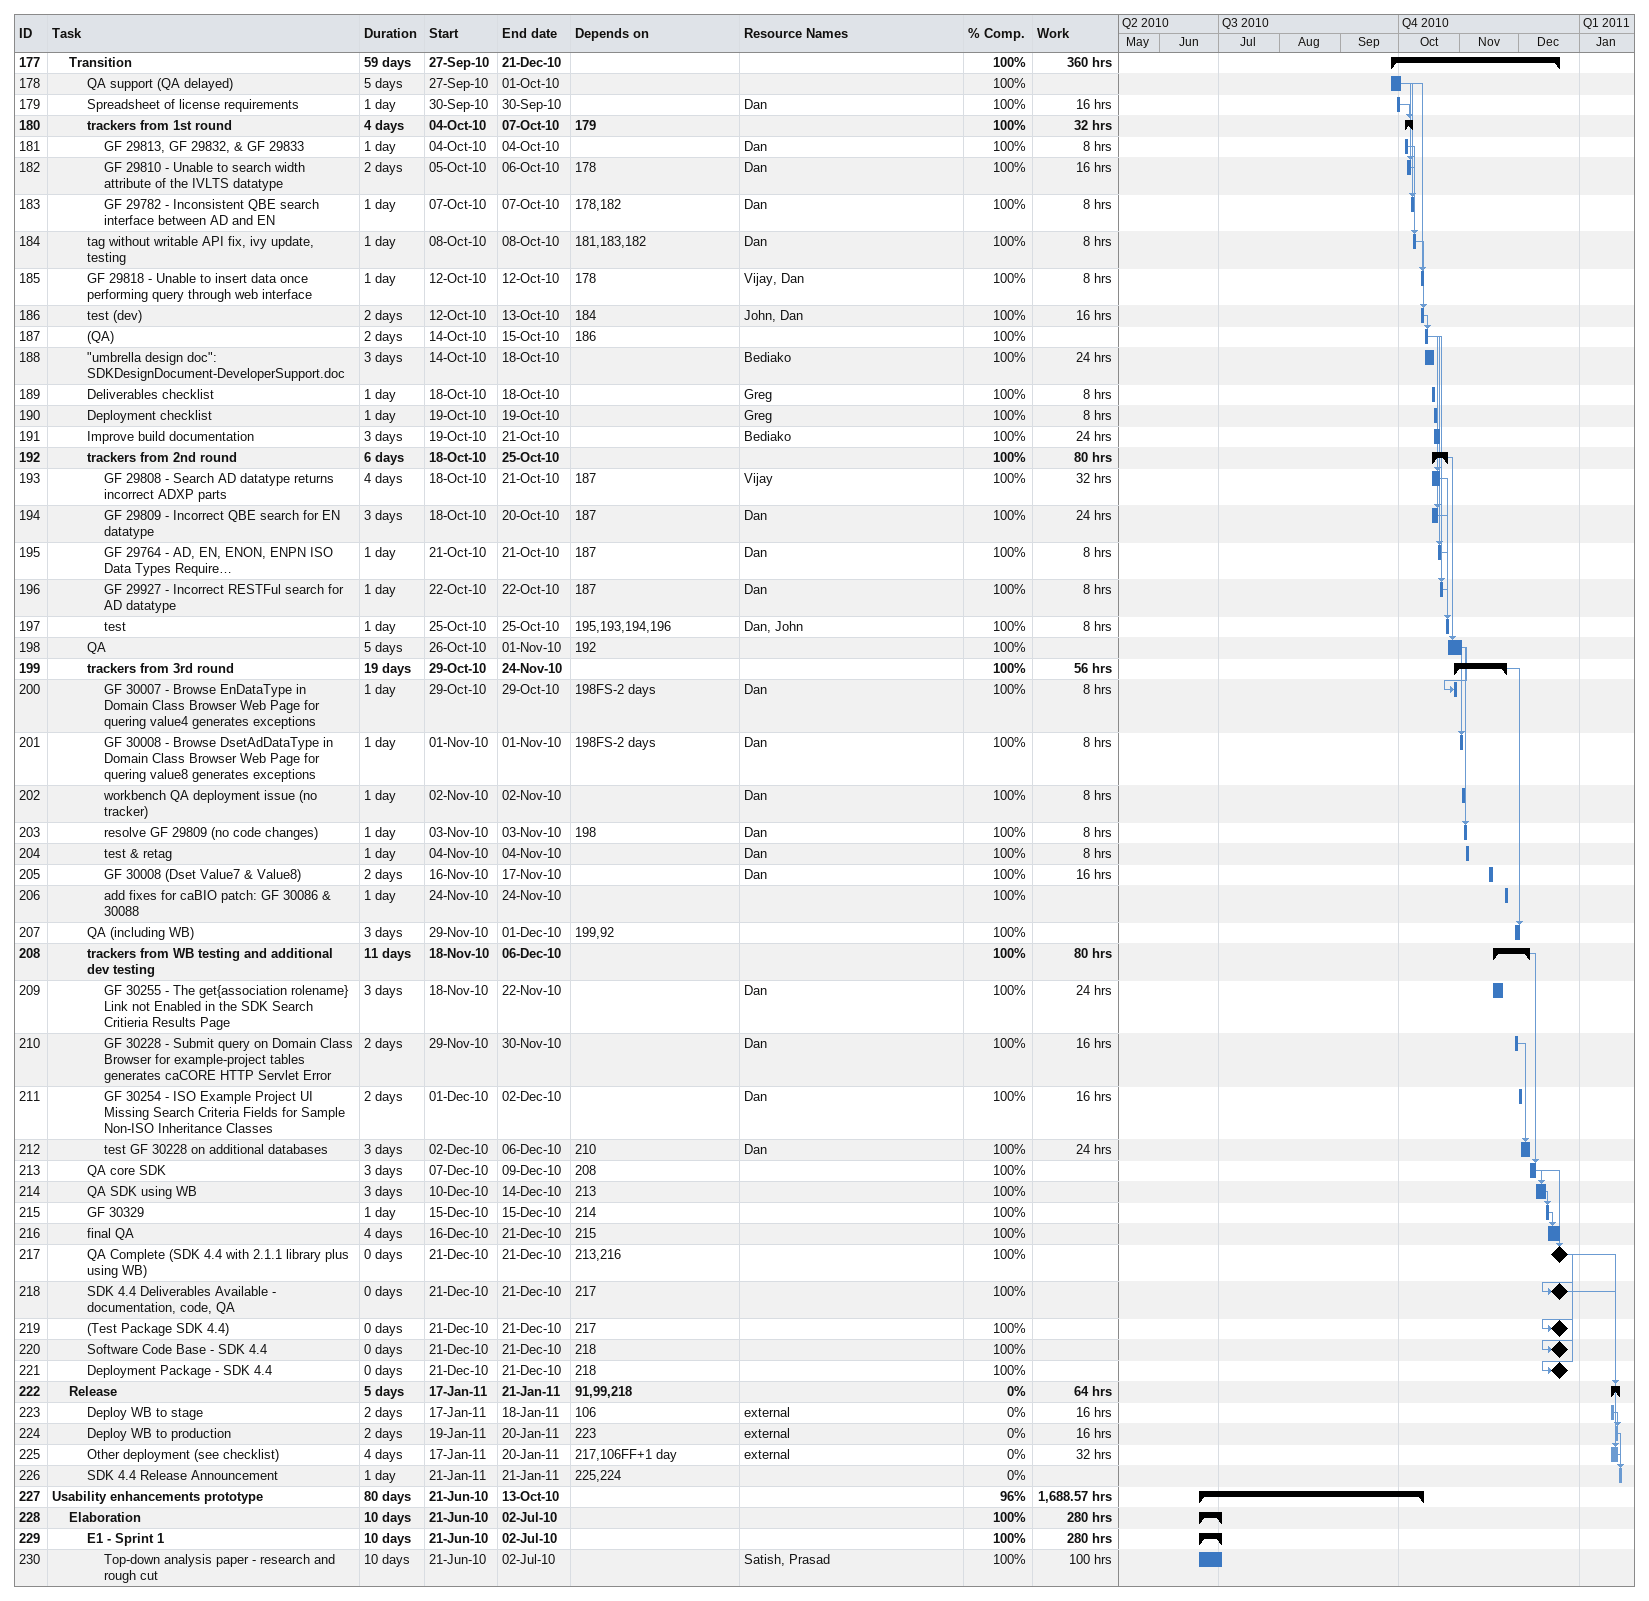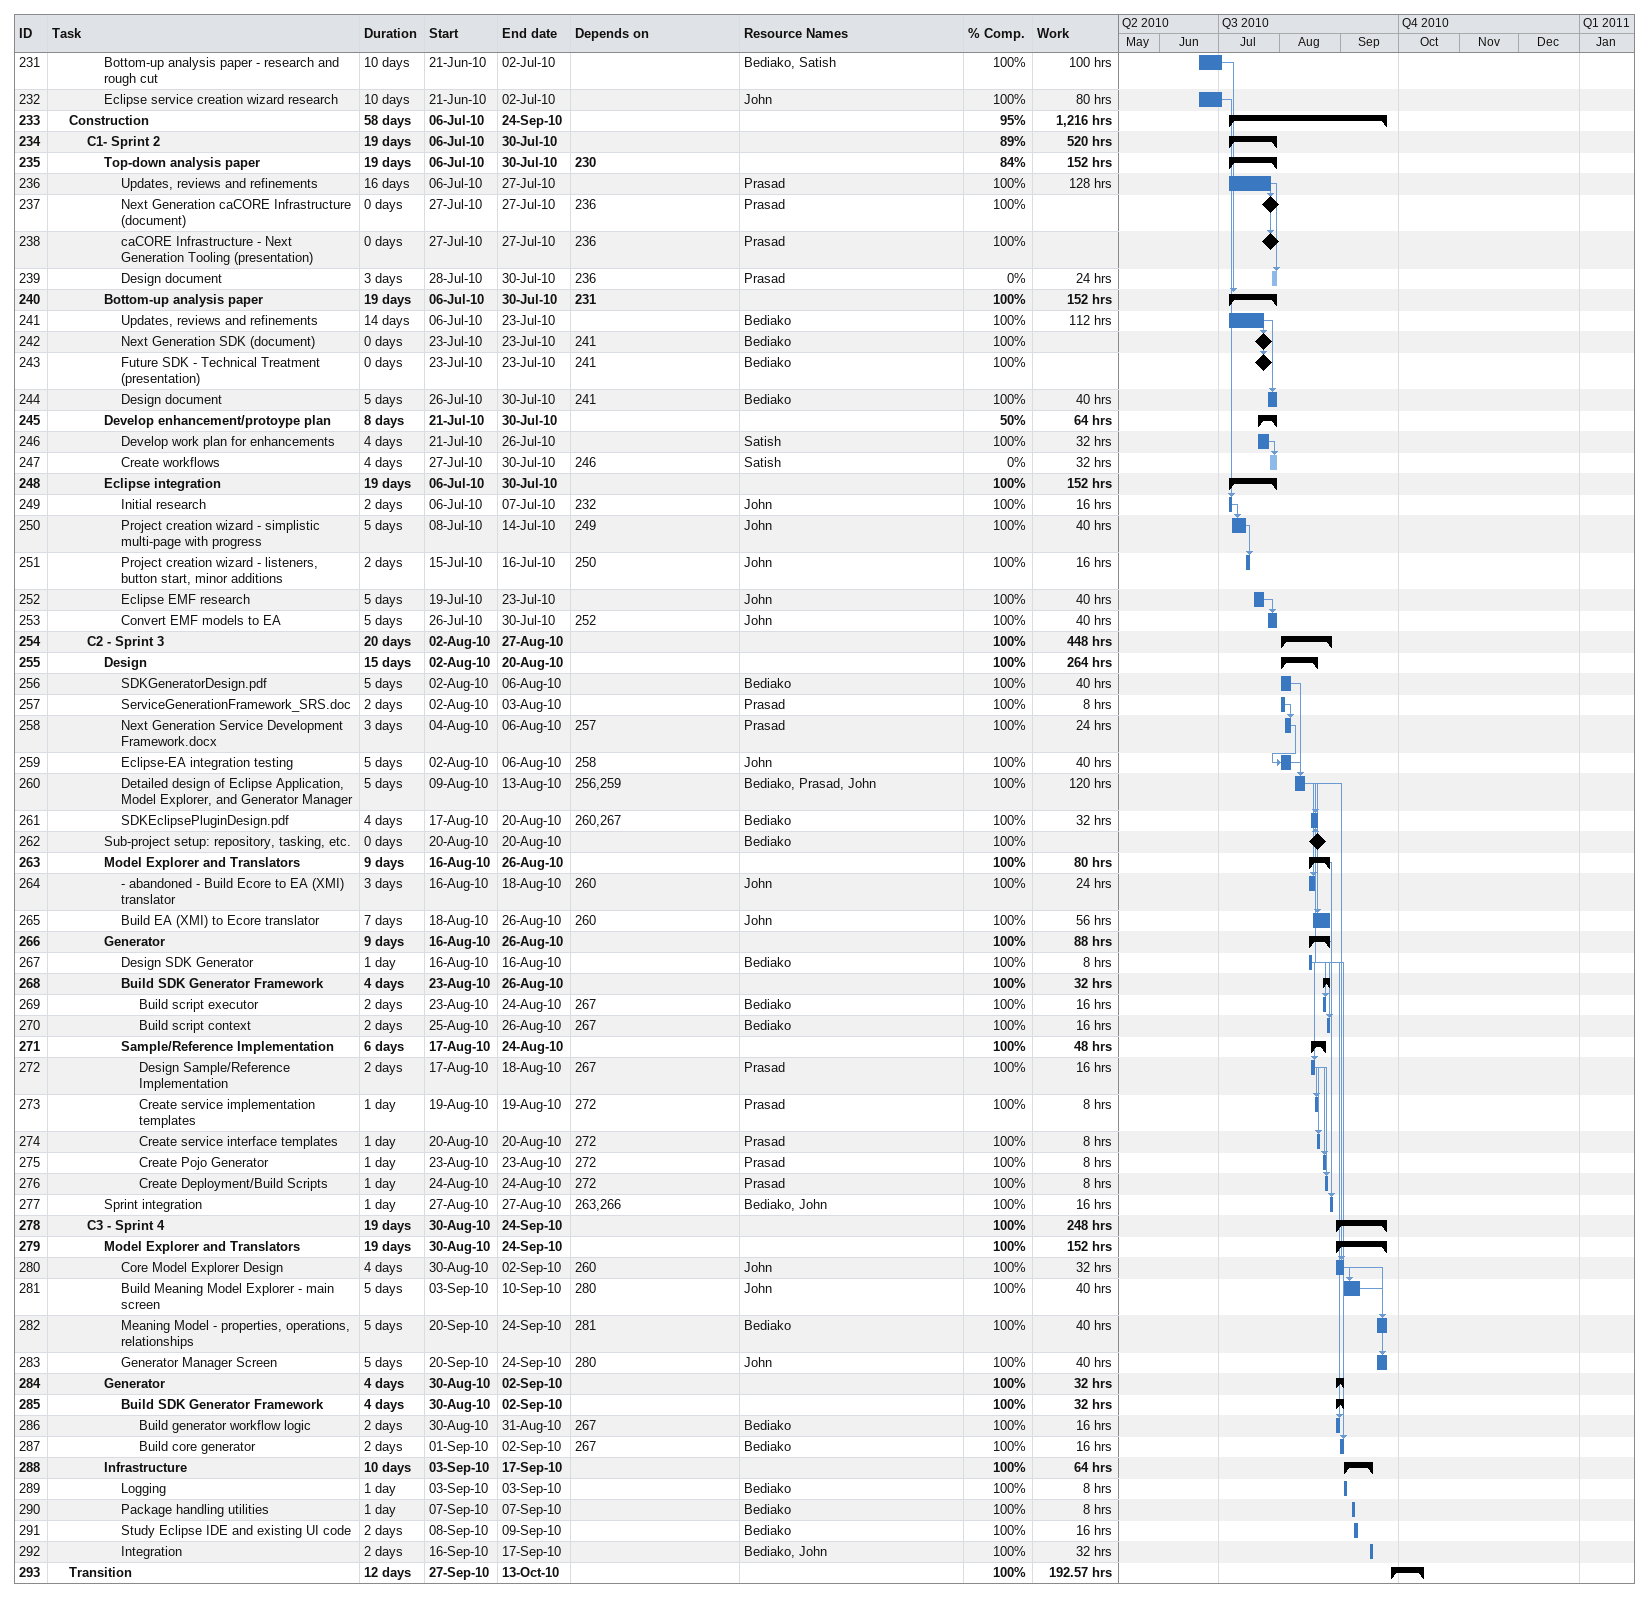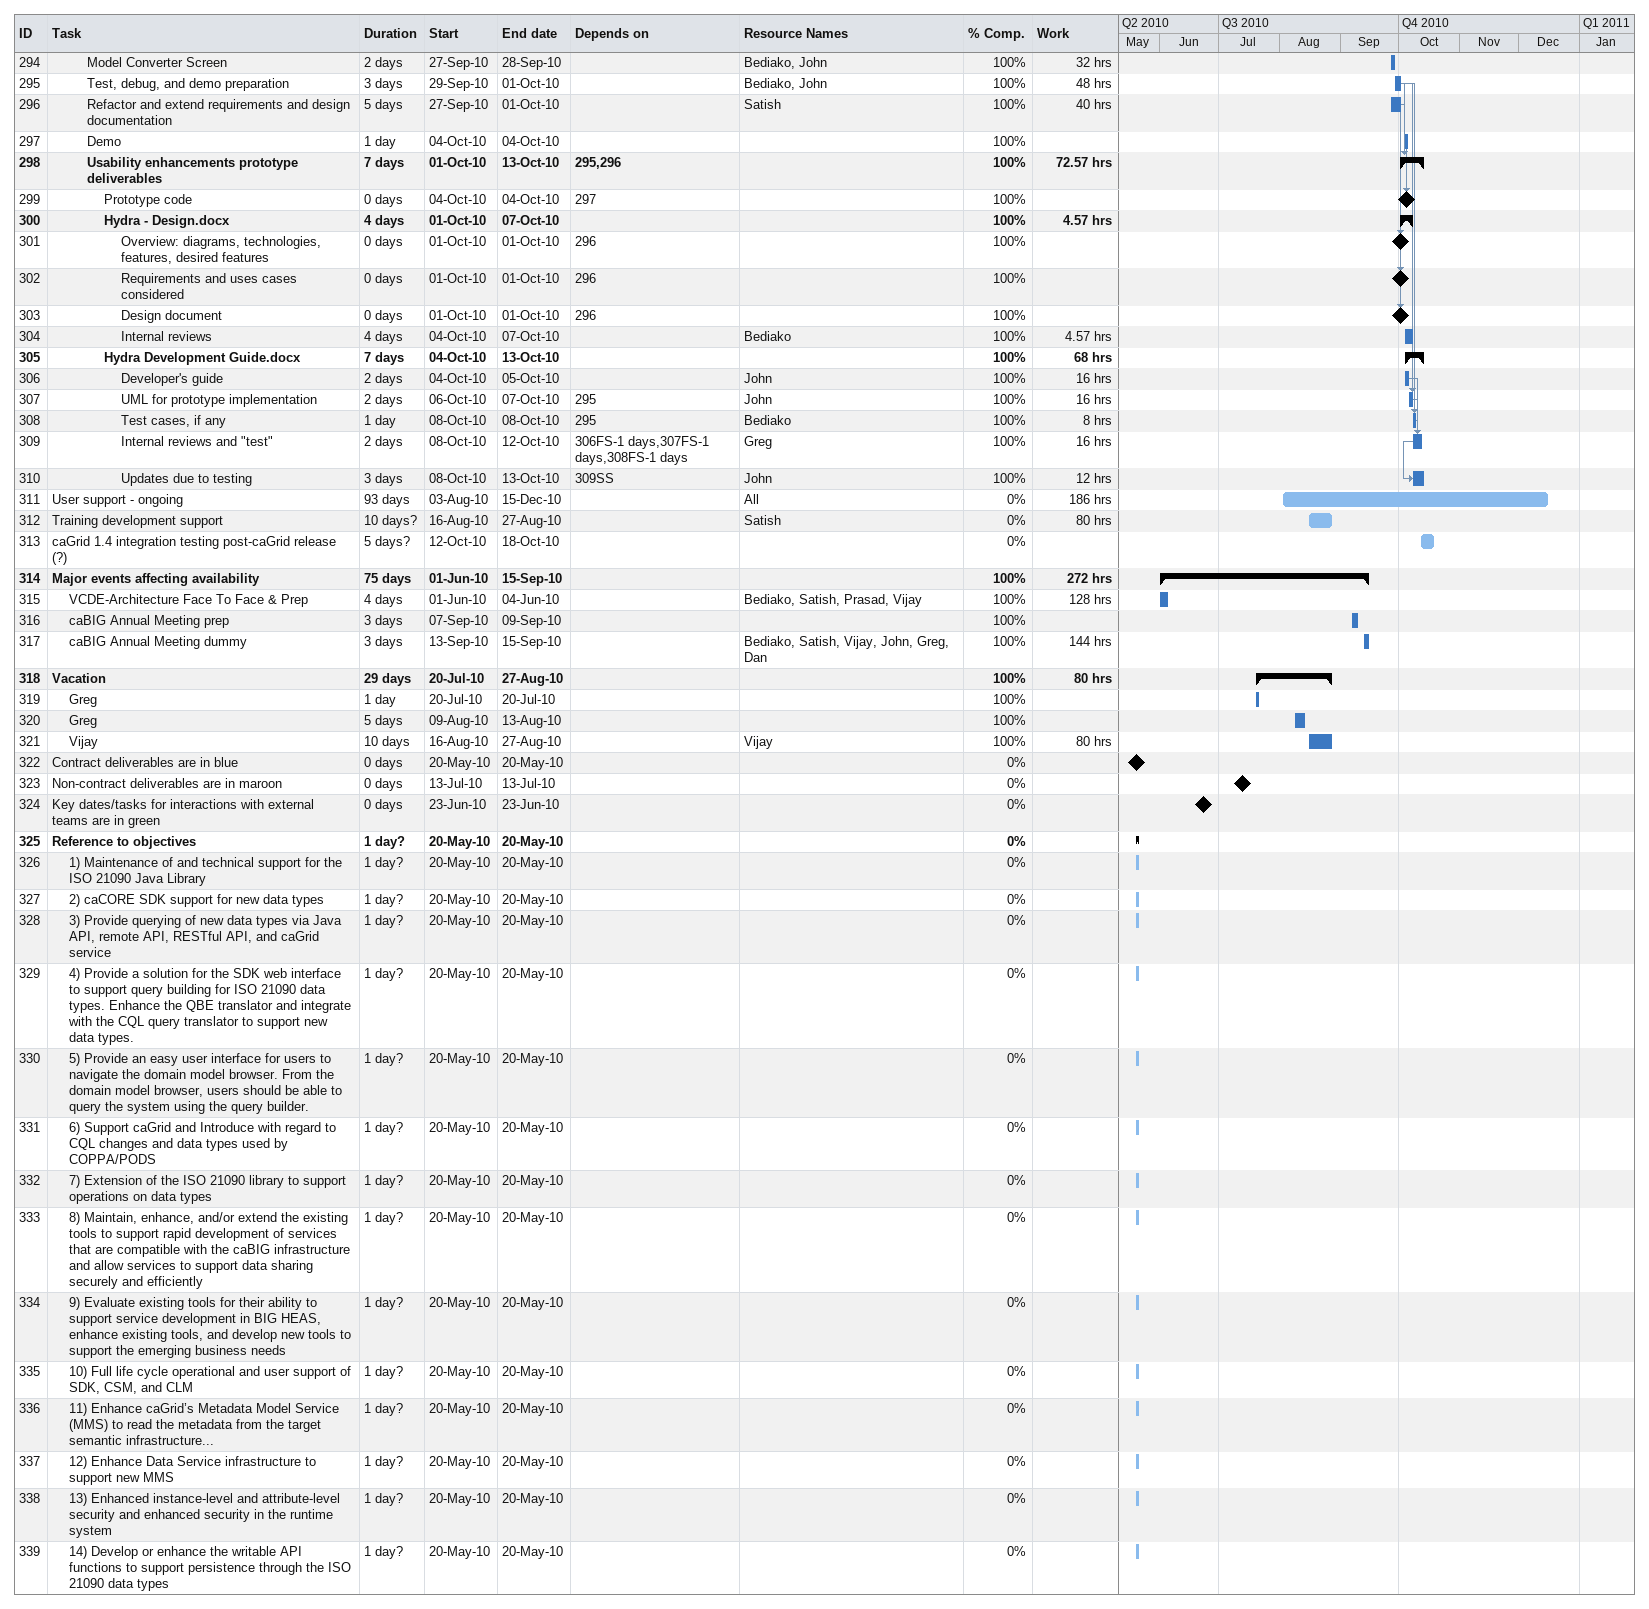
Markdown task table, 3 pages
| ID | Level | Task | Duration | Start | Finish | Predecessors | Resources | % complete | Work (h) |
|---|---|---|---|---|---|---|---|---|---|
| 177 | 2 | **Transition** | 59d | 2010-09-27 | 2010-12-21 |  |  | 100 | 360 |
| 178 | 3 | QA support (QA delayed) | 5d | 2010-09-27 | 2010-10-01 |  |  | 100 |  |
| 179 | 3 | Spreadsheet of license requirements | 1d | 2010-09-30 | 2010-09-30 |  | Dan | 100 | 16 |
| 180 | 3 | **trackers from 1st round** | 4d | 2010-10-04 | 2010-10-07 | 179 |  | 100 | 32 |
| 181 | 4 | GF 29813, GF 29832, & GF 29833 | 1d | 2010-10-04 | 2010-10-04 |  | Dan | 100 | 8 |
| 182 | 4 | GF 29810 - Unable to search width attribute of the IVLTS datatype | 2d | 2010-10-05 | 2010-10-06 | 178 | Dan | 100 | 16 |
| 183 | 4 | GF 29782 - Inconsistent QBE search interface between AD and EN | 1d | 2010-10-07 | 2010-10-07 | 178, 182 | Dan | 100 | 8 |
| 184 | 3 | tag without writable API fix, ivy update, testing | 1d | 2010-10-08 | 2010-10-08 | 181, 183, 182 | Dan | 100 | 8 |
| 185 | 3 | GF 29818 - Unable to insert data once performing query through web interface | 1d | 2010-10-12 | 2010-10-12 | 178 | Vijay, Dan | 100 | 8 |
| 186 | 3 | test (dev) | 2d | 2010-10-12 | 2010-10-13 | 184 | John, Dan | 100 | 16 |
| 187 | 3 | (QA) | 2d | 2010-10-14 | 2010-10-15 | 186 |  | 100 |  |
| 188 | 3 | "umbrella design doc": SDKDesignDocument-DeveloperSupport.doc | 3d | 2010-10-14 | 2010-10-18 |  | Bediako | 100 | 24 |
| 189 | 3 | Deliverables checklist | 1d | 2010-10-18 | 2010-10-18 |  | Greg | 100 | 8 |
| 190 | 3 | Deployment checklist | 1d | 2010-10-19 | 2010-10-19 |  | Greg | 100 | 8 |
| 191 | 3 | Improve build documentation | 3d | 2010-10-19 | 2010-10-21 |  | Bediako | 100 | 24 |
| 192 | 3 | **trackers from 2nd round** | 6d | 2010-10-18 | 2010-10-25 |  |  | 100 | 80 |
| 193 | 4 | GF 29808 - Search AD datatype returns incorrect ADXP parts | 4d | 2010-10-18 | 2010-10-21 | 187 | Vijay | 100 | 32 |
| 194 | 4 | GF 29809 - Incorrect QBE search for EN datatype | 3d | 2010-10-18 | 2010-10-20 | 187 | Dan | 100 | 24 |
| 195 | 4 | GF 29764 - AD, EN, ENON, ENPN ISO Data Types Require… | 1d | 2010-10-21 | 2010-10-21 | 187 | Dan | 100 | 8 |
| 196 | 4 | GF 29927 - Incorrect RESTFul search for AD datatype | 1d | 2010-10-22 | 2010-10-22 | 187 | Dan | 100 | 8 |
| 197 | 4 | test | 1d | 2010-10-25 | 2010-10-25 | 195, 193, 194, 196 | Dan, John | 100 | 8 |
| 198 | 3 | QA | 5d | 2010-10-26 | 2010-11-01 | 192 |  | 100 |  |
| 199 | 3 | **trackers from 3rd round** | 19d | 2010-10-29 | 2010-11-24 |  |  | 100 | 56 |
| 200 | 4 | GF 30007 - Browse EnDataType in Domain Class Browser Web Page for quering value4 generates exceptions | 1d | 2010-10-29 | 2010-10-29 | 198FS-2d | Dan | 100 | 8 |
| 201 | 4 | GF 30008 - Browse DsetAdDataType in Domain Class Browser Web Page for quering value8 generates exceptions | 1d | 2010-11-01 | 2010-11-01 | 198FS-2d | Dan | 100 | 8 |
| 202 | 4 | workbench QA deployment issue (no tracker) | 1d | 2010-11-02 | 2010-11-02 |  | Dan | 100 | 8 |
| 203 | 4 | resolve GF 29809 (no code changes) | 1d | 2010-11-03 | 2010-11-03 | 198 | Dan | 100 | 8 |
| 204 | 4 | test & retag | 1d | 2010-11-04 | 2010-11-04 |  | Dan | 100 | 8 |
| 205 | 4 | GF 30008 (Dset Value7 & Value8) | 2d | 2010-11-16 | 2010-11-17 |  | Dan | 100 | 16 |
| 206 | 4 | add fixes for caBIO patch: GF 30086 & 30088 | 1d | 2010-11-24 | 2010-11-24 |  |  | 100 |  |
| 207 | 3 | QA (including WB) | 3d | 2010-11-29 | 2010-12-01 | 199, 92 |  | 100 |  |
| 208 | 3 | **trackers from WB testing and additional dev testing** | 11d | 2010-11-18 | 2010-12-06 |  |  | 100 | 80 |
| 209 | 4 | GF 30255 - The get{association rolename} Link not Enabled in the SDK Search Critieria Results Page | 3d | 2010-11-18 | 2010-11-22 |  | Dan | 100 | 24 |
| 210 | 4 | GF 30228 - Submit query on Domain Class Browser for example-project tables generates caCORE HTTP Servlet Error | 2d | 2010-11-29 | 2010-11-30 |  | Dan | 100 | 16 |
| 211 | 4 | GF 30254 - ISO Example Project UI Missing Search Criteria Fields for Sample Non-ISO Inheritance Classes | 2d | 2010-12-01 | 2010-12-02 |  | Dan | 100 | 16 |
| 212 | 4 | test GF 30228 on additional databases | 3d | 2010-12-02 | 2010-12-06 | 210 | Dan | 100 | 24 |
| 213 | 3 | QA core SDK | 3d | 2010-12-07 | 2010-12-09 | 208 |  | 100 |  |
| 214 | 3 | QA SDK using WB | 3d | 2010-12-10 | 2010-12-14 | 213 |  | 100 |  |
| 215 | 3 | GF 30329 | 1d | 2010-12-15 | 2010-12-15 | 214 |  | 100 |  |
| 216 | 3 | final QA | 4d | 2010-12-16 | 2010-12-21 | 215 |  | 100 |  |
| 217 | 3 | QA Complete (SDK 4.4 with 2.1.1 library plus using WB) | 0d | 2010-12-21 | 2010-12-21 | 213, 216 |  | 100 |  |
| 218 | 3 | SDK 4.4 Deliverables Available - documentation, code, QA | 0d | 2010-12-21 | 2010-12-21 | 217 |  | 100 |  |
| 219 | 3 | (Test Package SDK 4.4) | 0d | 2010-12-21 | 2010-12-21 | 217 |  | 100 |  |
| 220 | 3 | Software Code Base - SDK 4.4 | 0d | 2010-12-21 | 2010-12-21 | 218 |  | 100 |  |
| 221 | 3 | Deployment Package - SDK 4.4 | 0d | 2010-12-21 | 2010-12-21 | 218 |  | 100 |  |
| 222 | 2 | **Release** | 5d | 2011-01-17 | 2011-01-21 | 91, 99, 218 |  | 0 | 64 |
| 223 | 3 | Deploy WB to stage | 2d | 2011-01-17 | 2011-01-18 | 106 | external | 0 | 16 |
| 224 | 3 | Deploy WB to production | 2d | 2011-01-19 | 2011-01-20 | 223 | external | 0 | 16 |
| 225 | 3 | Other deployment (see checklist) | 4d | 2011-01-17 | 2011-01-20 | 217, 106FF+1d | external | 0 | 32 |
| 226 | 3 | SDK 4.4 Release Announcement | 1d | 2011-01-21 | 2011-01-21 | 225, 224 |  | 0 |  |
| 227 | 1 | **Usability enhancements prototype** | 80d | 2010-06-21 | 2010-10-13 |  |  | 96 | 1688.57 |
| 228 | 2 | **Elaboration** | 10d | 2010-06-21 | 2010-07-02 |  |  | 100 | 280 |
| 229 | 3 | **E1 - Sprint 1** | 10d | 2010-06-21 | 2010-07-02 |  |  | 100 | 280 |
| 230 | 4 | Top-down analysis paper - research and rough cut | 10d | 2010-06-21 | 2010-07-02 |  | Satish, Prasad | 100 | 100 |
| 231 | 4 | Bottom-up analysis paper - research and rough cut | 10d | 2010-06-21 | 2010-07-02 |  | Bediako, Satish | 100 | 100 |
| 232 | 4 | Eclipse service creation wizard research | 10d | 2010-06-21 | 2010-07-02 |  | John | 100 | 80 |
| 233 | 2 | **Construction** | 58d | 2010-07-06 | 2010-09-24 |  |  | 95 | 1216 |
| 234 | 3 | **C1- Sprint 2** | 19d | 2010-07-06 | 2010-07-30 |  |  | 89 | 520 |
| 235 | 4 | **Top-down analysis paper** | 19d | 2010-07-06 | 2010-07-30 | 230 |  | 84 | 152 |
| 236 | 5 | Updates, reviews and refinements | 16d | 2010-07-06 | 2010-07-27 |  | Prasad | 100 | 128 |
| 237 | 5 | Next Generation caCORE Infrastructure (document) | 0d | 2010-07-27 | 2010-07-27 | 236 | Prasad | 100 |  |
| 238 | 5 | caCORE Infrastructure - Next Generation Tooling (presentation) | 0d | 2010-07-27 | 2010-07-27 | 236 | Prasad | 100 |  |
| 239 | 5 | Design document | 3d | 2010-07-28 | 2010-07-30 | 236 | Prasad | 0 | 24 |
| 240 | 4 | **Bottom-up analysis paper** | 19d | 2010-07-06 | 2010-07-30 | 231 |  | 100 | 152 |
| 241 | 5 | Updates, reviews and refinements | 14d | 2010-07-06 | 2010-07-23 |  | Bediako | 100 | 112 |
| 242 | 5 | Next Generation SDK (document) | 0d | 2010-07-23 | 2010-07-23 | 241 | Bediako | 100 |  |
| 243 | 5 | Future SDK - Technical Treatment (presentation) | 0d | 2010-07-23 | 2010-07-23 | 241 | Bediako | 100 |  |
| 244 | 5 | Design document | 5d | 2010-07-26 | 2010-07-30 | 241 | Bediako | 100 | 40 |
| 245 | 4 | **Develop enhancement/protoype plan** | 8d | 2010-07-21 | 2010-07-30 |  |  | 50 | 64 |
| 246 | 5 | Develop work plan for enhancements | 4d | 2010-07-21 | 2010-07-26 |  | Satish | 100 | 32 |
| 247 | 5 | Create workflows | 4d | 2010-07-27 | 2010-07-30 | 246 | Satish | 0 | 32 |
| 248 | 4 | **Eclipse integration** | 19d | 2010-07-06 | 2010-07-30 |  |  | 100 | 152 |
| 249 | 5 | Initial research | 2d | 2010-07-06 | 2010-07-07 | 232 | John | 100 | 16 |
| 250 | 5 | Project creation wizard - simplistic multi-page with progress | 5d | 2010-07-08 | 2010-07-14 | 249 | John | 100 | 40 |
| 251 | 5 | Project creation wizard - listeners, button start, minor additions | 2d | 2010-07-15 | 2010-07-16 | 250 | John | 100 | 16 |
| 252 | 5 | Eclipse EMF research | 5d | 2010-07-19 | 2010-07-23 |  | John | 100 | 40 |
| 253 | 5 | Convert EMF models to EA | 5d | 2010-07-26 | 2010-07-30 | 252 | John | 100 | 40 |
| 254 | 3 | **C2 - Sprint 3** | 20d | 2010-08-02 | 2010-08-27 |  |  | 100 | 448 |
| 255 | 4 | **Design** | 15d | 2010-08-02 | 2010-08-20 |  |  | 100 | 264 |
| 256 | 5 | SDKGeneratorDesign.pdf | 5d | 2010-08-02 | 2010-08-06 |  | Bediako | 100 | 40 |
| 257 | 5 | ServiceGenerationFramework_SRS.doc | 2d | 2010-08-02 | 2010-08-03 |  | Prasad | 100 | 8 |
| 258 | 5 | Next Generation Service Development Framework.docx | 3d | 2010-08-04 | 2010-08-06 | 257 | Prasad | 100 | 24 |
| 259 | 5 | Eclipse-EA integration testing | 5d | 2010-08-02 | 2010-08-06 | 258 | John | 100 | 40 |
| 260 | 5 | Detailed design of Eclipse Application, Model Explorer, and Generator Manager | 5d | 2010-08-09 | 2010-08-13 | 256, 259 | Bediako, Prasad, John | 100 | 120 |
| 261 | 5 | SDKEclipsePluginDesign.pdf | 4d | 2010-08-17 | 2010-08-20 | 260, 267 | Bediako | 100 | 32 |
| 262 | 4 | Sub-project setup: repository, tasking, etc. | 0d | 2010-08-20 | 2010-08-20 |  | Bediako | 100 |  |
| 263 | 4 | **Model Explorer and Translators** | 9d | 2010-08-16 | 2010-08-26 |  |  | 100 | 80 |
| 264 | 5 | - abandoned - Build Ecore to EA (XMI) translator | 3d | 2010-08-16 | 2010-08-18 | 260 | John | 100 | 24 |
| 265 | 5 | Build EA (XMI) to Ecore translator | 7d | 2010-08-18 | 2010-08-26 | 260 | John | 100 | 56 |
| 266 | 4 | **Generator** | 9d | 2010-08-16 | 2010-08-26 |  |  | 100 | 88 |
| 267 | 5 | Design SDK Generator | 1d | 2010-08-16 | 2010-08-16 |  | Bediako | 100 | 8 |
| 268 | 5 | **Build SDK Generator Framework** | 4d | 2010-08-23 | 2010-08-26 |  |  | 100 | 32 |
| 269 | 6 | Build script executor | 2d | 2010-08-23 | 2010-08-24 | 267 | Bediako | 100 | 16 |
| 270 | 6 | Build script context | 2d | 2010-08-25 | 2010-08-26 | 267 | Bediako | 100 | 16 |
| 271 | 5 | **Sample/Reference Implementation** | 6d | 2010-08-17 | 2010-08-24 |  |  | 100 | 48 |
| 272 | 6 | Design Sample/Reference Implementation | 2d | 2010-08-17 | 2010-08-18 | 267 | Prasad | 100 | 16 |
| 273 | 6 | Create service implementation templates | 1d | 2010-08-19 | 2010-08-19 | 272 | Prasad | 100 | 8 |
| 274 | 6 | Create service interface templates | 1d | 2010-08-20 | 2010-08-20 | 272 | Prasad | 100 | 8 |
| 275 | 6 | Create Pojo Generator | 1d | 2010-08-23 | 2010-08-23 | 272 | Prasad | 100 | 8 |
| 276 | 6 | Create Deployment/Build Scripts | 1d | 2010-08-24 | 2010-08-24 | 272 | Prasad | 100 | 8 |
| 277 | 4 | Sprint integration | 1d | 2010-08-27 | 2010-08-27 | 263, 266 | Bediako, John | 100 | 16 |
| 278 | 3 | **C3 - Sprint 4** | 19d | 2010-08-30 | 2010-09-24 |  |  | 100 | 248 |
| 279 | 4 | **Model Explorer and Translators** | 19d | 2010-08-30 | 2010-09-24 |  |  | 100 | 152 |
| 280 | 5 | Core Model Explorer Design | 4d | 2010-08-30 | 2010-09-02 | 260 | John | 100 | 32 |
| 281 | 5 | Build Meaning Model Explorer - main screen | 5d | 2010-09-03 | 2010-09-10 | 280 | John | 100 | 40 |
| 282 | 5 | Meaning Model - properties, operations, relationships | 5d | 2010-09-20 | 2010-09-24 | 281 | Bediako | 100 | 40 |
| 283 | 5 | Generator Manager Screen | 5d | 2010-09-20 | 2010-09-24 | 280 | John | 100 | 40 |
| 284 | 4 | **Generator** | 4d | 2010-08-30 | 2010-09-02 |  |  | 100 | 32 |
| 285 | 5 | **Build SDK Generator Framework** | 4d | 2010-08-30 | 2010-09-02 |  |  | 100 | 32 |
| 286 | 6 | Build generator workflow logic | 2d | 2010-08-30 | 2010-08-31 | 267 | Bediako | 100 | 16 |
| 287 | 6 | Build core generator | 2d | 2010-09-01 | 2010-09-02 | 267 | Bediako | 100 | 16 |
| 288 | 4 | **Infrastructure** | 10d | 2010-09-03 | 2010-09-17 |  |  | 100 | 64 |
| 289 | 5 | Logging | 1d | 2010-09-03 | 2010-09-03 |  | Bediako | 100 | 8 |
| 290 | 5 | Package handling utilities | 1d | 2010-09-07 | 2010-09-07 |  | Bediako | 100 | 8 |
| 291 | 5 | Study Eclipse IDE and existing UI code | 2d | 2010-09-08 | 2010-09-09 |  | Bediako | 100 | 16 |
| 292 | 5 | Integration | 2d | 2010-09-16 | 2010-09-17 |  | Bediako, John | 100 | 32 |
| 293 | 2 | **Transition** | 12d | 2010-09-27 | 2010-10-13 |  |  | 100 | 192.57 |
| 294 | 3 | Model Converter Screen | 2d | 2010-09-27 | 2010-09-28 |  | Bediako, John | 100 | 32 |
| 295 | 3 | Test, debug, and demo preparation | 3d | 2010-09-29 | 2010-10-01 |  | Bediako, John | 100 | 48 |
| 296 | 3 | Refactor and extend requirements and design documentation | 5d | 2010-09-27 | 2010-10-01 |  | Satish | 100 | 40 |
| 297 | 3 | Demo | 1d | 2010-10-04 | 2010-10-04 |  |  | 100 |  |
| 298 | 3 | **Usability enhancements prototype deliverables** | 7d | 2010-10-01 | 2010-10-13 | 295, 296 |  | 100 | 72.57 |
| 299 | 4 | Prototype code | 0d | 2010-10-04 | 2010-10-04 | 297 |  | 100 |  |
| 300 | 4 | **Hydra - Design.docx** | 4d | 2010-10-01 | 2010-10-07 |  |  | 100 | 4.57 |
| 301 | 5 | Overview: diagrams, technologies, features, desired features | 0d | 2010-10-01 | 2010-10-01 | 296 |  | 100 |  |
| 302 | 5 | Requirements and uses cases considered | 0d | 2010-10-01 | 2010-10-01 | 296 |  | 100 |  |
| 303 | 5 | Design document | 0d | 2010-10-01 | 2010-10-01 | 296 |  | 100 |  |
| 304 | 5 | Internal reviews | 4d | 2010-10-04 | 2010-10-07 |  | Bediako | 100 | 4.57 |
| 305 | 4 | **Hydra Development Guide.docx** | 7d | 2010-10-04 | 2010-10-13 |  |  | 100 | 68 |
| 306 | 5 | Developer's guide | 2d | 2010-10-04 | 2010-10-05 |  | John | 100 | 16 |
| 307 | 5 | UML for prototype implementation | 2d | 2010-10-06 | 2010-10-07 | 295 | John | 100 | 16 |
| 308 | 5 | Test cases, if any | 1d | 2010-10-08 | 2010-10-08 | 295 | Bediako | 100 | 8 |
| 309 | 5 | Internal reviews and "test" | 2d | 2010-10-08 | 2010-10-12 | 306FS-1d, 307FS-1d, 308FS-1d | Greg | 100 | 16 |
| 310 | 5 | Updates due to testing | 3d | 2010-10-08 | 2010-10-13 | 309SS | John | 100 | 12 |
| 311 | 1 | User support - ongoing | 93d | 2010-08-03 | 2010-12-15 |  | All | 0 | 186 |
| 312 | 1 | Training development support | 10d? | 2010-08-16 | 2010-08-27 |  | Satish | 0 | 80 |
| 313 | 1 | caGrid 1.4 integration testing post-caGrid release (?) | 5d? | 2010-10-12 | 2010-10-18 |  |  | 0 |  |
| 314 | 1 | **Major events affecting availability** | 75d | 2010-06-01 | 2010-09-15 |  |  | 100 | 272 |
| 315 | 2 | VCDE-Architecture Face To Face & Prep | 4d | 2010-06-01 | 2010-06-04 |  | Bediako, Satish, Prasad, Vijay | 100 | 128 |
| 316 | 2 | caBIG Annual Meeting prep | 3d | 2010-09-07 | 2010-09-09 |  |  | 100 |  |
| 317 | 2 | caBIG Annual Meeting dummy | 3d | 2010-09-13 | 2010-09-15 |  | Bediako, Satish, Vijay, John, Greg, Dan | 100 | 144 |
| 318 | 1 | **Vacation** | 29d | 2010-07-20 | 2010-08-27 |  |  | 100 | 80 |
| 319 | 2 | Greg | 1d | 2010-07-20 | 2010-07-20 |  |  | 100 |  |
| 320 | 2 | Greg | 5d | 2010-08-09 | 2010-08-13 |  |  | 100 |  |
| 321 | 2 | Vijay | 10d | 2010-08-16 | 2010-08-27 |  | Vijay | 100 | 80 |
| 322 | 1 | Contract deliverables are in blue | 0d | 2010-05-20 | 2010-05-20 |  |  | 0 |  |
| 323 | 1 | Non-contract deliverables are in maroon | 0d | 2010-07-13 | 2010-07-13 |  |  | 0 |  |
| 324 | 1 | Key dates/tasks for interactions with external teams are in green | 0d | 2010-06-23 | 2010-06-23 |  |  | 0 |  |
| 325 | 1 | **Reference to objectives** | 1d? | 2010-05-20 | 2010-05-20 |  |  | 0 |  |
| 326 | 2 | 1) Maintenance of and technical support for the ISO 21090 Java Library | 1d? | 2010-05-20 | 2010-05-20 |  |  | 0 |  |
| 327 | 2 | 2) caCORE SDK support for new data types | 1d? | 2010-05-20 | 2010-05-20 |  |  | 0 |  |
| 328 | 2 | 3) Provide querying of new data types via Java API, remote API, RESTful API, and caGrid service | 1d? | 2010-05-20 | 2010-05-20 |  |  | 0 |  |
| 329 | 2 | 4) Provide a solution for the SDK web interface to support query building for ISO 21090 data types. Enhance the QBE translator and integrate with the CQL query translator to support new data types. | 1d? | 2010-05-20 | 2010-05-20 |  |  | 0 |  |
| 330 | 2 | 5) Provide an easy user interface for users to navigate the domain model browser. From the domain model browser, users should be able to query the system using the query builder. | 1d? | 2010-05-20 | 2010-05-20 |  |  | 0 |  |
| 331 | 2 | 6) Support caGrid and Introduce with regard to CQL changes and data types used by COPPA/PODS | 1d? | 2010-05-20 | 2010-05-20 |  |  | 0 |  |
| 332 | 2 | 7) Extension of the ISO 21090 library to support operations on data types | 1d? | 2010-05-20 | 2010-05-20 |  |  | 0 |  |
| 333 | 2 | 8) Maintain, enhance, and/or extend the existing tools to support rapid development of services that are compatible with the caBIG infrastructure and allow services to support data sharing securely and efficiently | 1d? | 2010-05-20 | 2010-05-20 |  |  | 0 |  |
| 334 | 2 | 9) Evaluate existing tools for their ability to support service development in BIG HEAS, enhance existing tools, and develop new tools to support the emerging business needs | 1d? | 2010-05-20 | 2010-05-20 |  |  | 0 |  |
| 335 | 2 | 10) Full life cycle operational and user support of SDK, CSM, and CLM | 1d? | 2010-05-20 | 2010-05-20 |  |  | 0 |  |
| 336 | 2 | 11) Enhance caGrid’s Metadata Model Service (MMS) to read the metadata from the target semantic infrastructure... | 1d? | 2010-05-20 | 2010-05-20 |  |  | 0 |  |
| 337 | 2 | 12) Enhance Data Service infrastructure to support new MMS | 1d? | 2010-05-20 | 2010-05-20 |  |  | 0 |  |
| 338 | 2 | 13) Enhanced instance-level and attribute-level security and enhanced security in the runtime system | 1d? | 2010-05-20 | 2010-05-20 |  |  | 0 |  |
| 339 | 2 | 14) Develop or enhance the writable API functions to support persistence through the ISO 21090 data types | 1d? | 2010-05-20 | 2010-05-20 |  |  | 0 |  |
